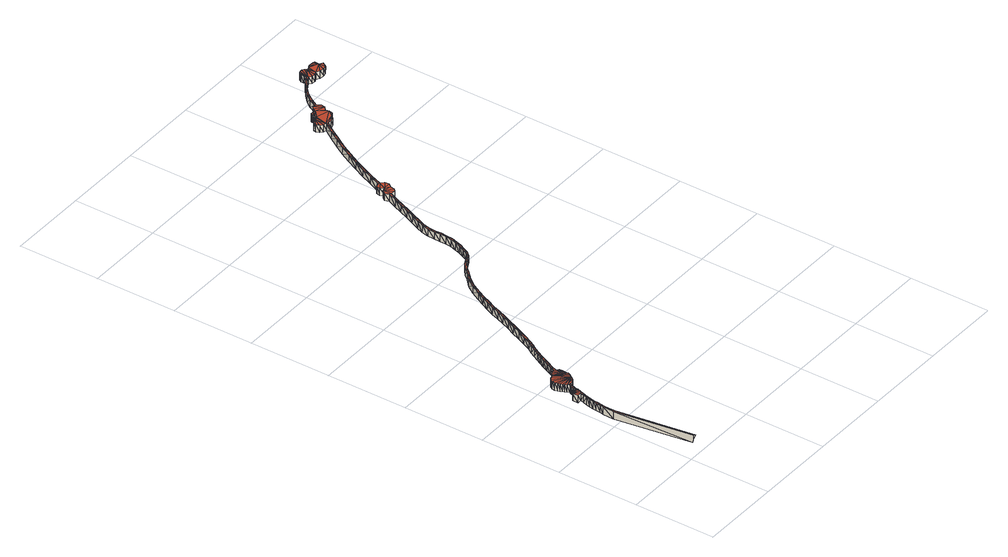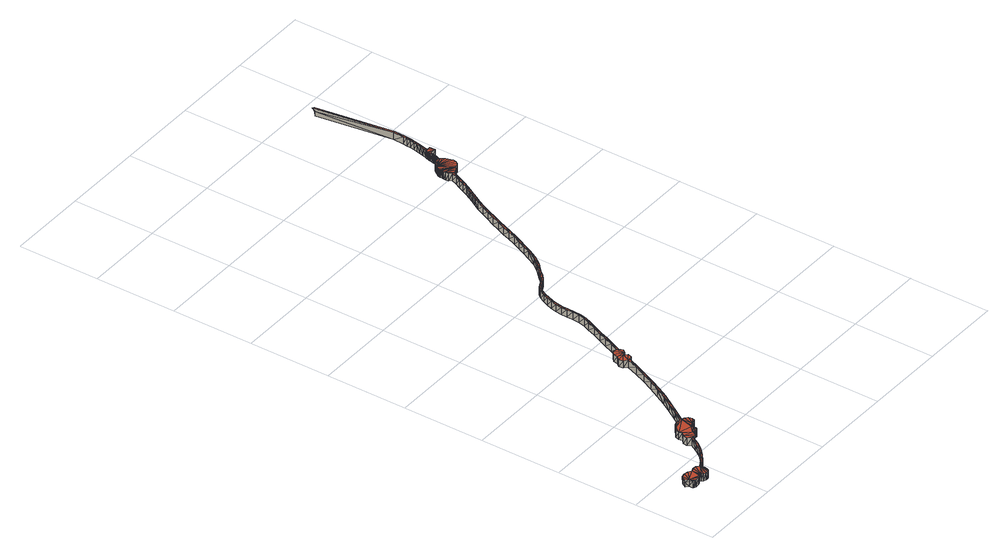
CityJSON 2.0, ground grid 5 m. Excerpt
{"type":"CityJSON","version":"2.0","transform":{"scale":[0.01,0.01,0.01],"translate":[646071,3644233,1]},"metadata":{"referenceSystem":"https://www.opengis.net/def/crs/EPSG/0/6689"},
"CityObjects":{
"otherconstruction1":{"type":"OtherConstruction","attributes":{"class":"08","function":"0801"},"geometry":[{"type":"MultiSurface","lod":"3","boundaries":[[[0,1,2]],[[1,3,2]],[[4,5,6]],[[7,8,4]],[[9,6,10]],[[11,12,10]],[[5,4,8]],[[13,14,7]],[[15,14,16]],[[17,18,16]],[[9,10,12]],[[19,12,20]],[[21,19,22]],[[23,21,24]],[[25,26,27]],[[28,29,25]],[[30,31,32]],[[32,23,30]],[[33,34,35]],[[36,37,35]],[[38,39,40]],[[41,39,42]],[[8,7,14]],[[15,16,18]],[[11,20,12]],[[22,24,21]],[[26,25,29]],[[43,44,28]],[[31,45,46]],[[24,30,23]],[[47,48,49]],[[50,48,51]],[[34,52,53]],[[33,35,37]],[[38,42,39]],[[54,41,55]],[[56,54,57]],[[57,58,56]],[[13,16,14]],[[20,22,19]],[[29,28,44]],[[59,60,43]],[[45,60,61]],[[46,32,31]],[[62,63,64]],[[47,51,48]],[[52,50,65]],[[53,35,34]],[[42,55,41]],[[66,56,58]],[[67,10,6]],[[68,69,17]],[[44,43,60]],[[61,46,45]],[[70,71,72]],[[73,72,74]],[[75,76,77]],[[64,49,48]],[[65,53,52]],[[58,78,66]],[[55,57,54]],[[18,17,69]],[[59,61,60]],[[74,69,73]],[[79,74,72]],[[80,81,82]],[[83,75,77]],[[84,85,86]],[[87,84,88]],[[51,65,50]],[[89,90,62]],[[78,90,91]],[[92,40,39]],[[93,27,26]],[[79,72,71]],[[94,82,81]],[[95,96,82]],[[27,97,98]],[[82,83,77]],[[99,100,101]],[[102,103,104]],[[105,106,104]],[[107,108,109]],[[110,111,107]],[[112,85,110]],[[86,88,84]],[[113,114,115]],[[63,62,90]],[[91,66,78]],[[68,73,69]],[[116,117,70]],[[118,119,120]],[[120,117,118]],[[80,82,96]],[[98,77,76]],[[121,122,101]],[[104,99,101]],[[102,104,106]],[[123,124,125]],[[108,107,111]],[[112,86,85]],[[126,127,87]],[[128,129,115]],[[130,113,115]],[[131,132,133]],[[134,135,131]],[[136,137,138]],[[139,136,140]],[[89,91,90]],[[119,37,141]],[[71,70,117]],[[116,118,117]],[[142,95,82]],[[77,98,97]],[[143,121,101]],[[144,145,101]],[[146,101,100]],[[101,105,104]],[[147,148,149]],[[150,151,152]],[[152,153,150]],[[154,125,155]],[[156,157,155]],[[111,110,85]],[[158,159,160]],[[161,160,87]],[[162,126,87]],[[128,115,114]],[[158,130,159]],[[140,163,164]],[[132,131,135]],[[165,166,134]],[[137,167,168]],[[138,140,136]],[[36,141,37]],[[141,120,119]],[[169,82,94]],[[170,82,77]],[[143,101,145]],[[153,104,103]],[[171,149,148]],[[172,173,147]],[[151,173,174]],[[103,150,153]],[[175,176,177]],[[88,178,87]],[[154,155,157]],[[125,109,123]],[[179,160,159]],[[161,87,127]],[[180,115,181]],[[115,159,130]],[[182,183,184]],[[185,186,164]],[[187,164,163]],[[135,134,166]],[[188,189,165]],[[167,189,190]],[[168,138,137]],[[67,6,5]],[[142,82,170]],[[144,101,146]],[[148,147,173]],[[174,152,151]],[[191,40,192]],[[193,175,177]],[[194,87,178]],[[123,109,108]],[[195,87,160]],[[196,115,129]],[[197,198,182]],[[199,184,183]],[[200,201,157]],[[185,164,187]],[[166,165,189]],[[190,168,167]],[[202,139,203]],[[27,93,97]],[[49,64,63]],[[82,101,122]],[[172,174,173]],[[204,191,192]],[[205,206,2]],[[207,208,205]],[[176,209,210]],[[211,193,177]],[[155,125,124]],[[159,115,180]],[[197,182,184]],[[212,157,201]],[[213,201,140]],[[214,164,186]],[[215,216,217]],[[188,190,189]],[[218,202,203]],[[219,203,200]],[[220,40,92]],[[221,149,171]],[[222,204,192]],[[192,215,222]],[[211,177,223]],[[206,205,208]],[[224,225,207]],[[209,226,227]],[[210,177,176]],[[195,160,179]],[[182,157,212]],[[213,140,164]],[[228,217,216]],[[228,133,217]],[[140,200,203]],[[101,82,169]],[[229,222,215]],[[230,211,223]],[[223,149,230]],[[208,207,225]],[[231,232,224]],[[226,232,233]],[[227,210,209]],[[162,87,194]],[[200,140,201]],[[234,215,217]],[[140,203,139]],[[220,192,40]],[[221,230,149]],[[225,224,232]],[[233,227,226]],[[157,182,198]],[[217,133,132]],[[235,223,177]],[[231,233,232]],[[229,215,234]],[[0,2,206]],[[236,97,93]],[[200,157,156]],[[115,237,181]],[[115,238,237]],[[239,240,241]],[[242,243,241]],[[244,245,246]],[[242,244,243]],[[247,248,249]],[[250,251,252]],[[253,254,255]],[[256,253,257]],[[258,259,247]],[[260,261,258]],[[262,240,260]],[[239,241,243]],[[263,264,265]],[[266,267,265]],[[245,267,268]],[[246,243,244]],[[249,252,251]],[[269,270,250]],[[254,271,272]],[[255,257,253]],[[259,258,261]],[[262,241,240]],[[263,265,267]],[[268,246,245]],[[273,274,275]],[[276,274,277]],[[278,279,280]],[[281,282,280]],[[251,250,270]],[[283,284,269]],[[271,284,285]],[[272,255,254]],[[261,260,240]],[[266,268,267]],[[286,287,288]],[[289,290,291]],[[275,292,289]],[[273,277,274]],[[278,280,282]],[[293,294,281]],[[295,296,297]],[[298,296,299]],[[300,301,302]],[[303,304,305]],[[303,306,304]],[[270,269,284]],[[285,272,271]],[[264,307,308]],[[308,265,264]],[[288,291,290]],[[292,275,274]],[[282,281,294]],[[297,309,293]],[[295,299,296]],[[299,310,298]],[[311,302,301]],[[312,313,314]],[[315,304,306]],[[316,307,317]],[[283,285,284]],[[248,247,259]],[[290,289,292]],[[318,319,286]],[[294,293,309]],[[320,298,310]],[[321,322,323]],[[324,325,323]],[[326,327,328]],[[329,302,311]],[[302,330,300]],[[331,332,314]],[[333,312,314]],[[305,317,307]],[[316,308,307]],[[287,286,319]],[[334,335,318]],[[310,335,320]],[[309,297,296]],[[336,337,338]],[[339,340,336]],[[321,323,325]],[[341,328,327]],[[314,342,328]],[[257,300,330]],[[331,314,313]],[[343,344,345]],[[346,347,348]],[[306,344,315]],[[252,249,248]],[[319,318,335]],[[349,280,279]],[[350,351,352]],[[337,336,340]],[[353,340,354]],[[355,353,356]],[[357,355,358]],[[325,324,359]],[[360,361,362]],[[363,364,365]],[[366,323,322]],[[367,326,328]],[[368,369,328]],[[370,328,342]],[[371,302,314]],[[372,314,332]],[[345,348,347]],[[317,305,304]],[[349,279,346]],[[334,320,335]],[[373,374,375]],[[376,377,373]],[[378,379,380]],[[381,378,382]],[[383,352,351]],[[384,385,352]],[[386,387,352]],[[388,389,390]],[[339,354,340]],[[356,358,355]],[[391,392,393]],[[394,395,396]],[[359,362,361]],[[397,398,360]],[[364,398,399]],[[400,363,365]],[[323,328,341]],[[368,328,370]],[[401,371,314]],[[328,333,314]],[[343,315,344]],[[291,288,287]],[[374,373,377]],[[402,403,376]],[[379,404,405]],[[380,382,378]],[[406,407,408]],[[352,409,410]],[[350,352,385]],[[411,386,352]],[[412,390,389]],[[413,414,390]],[[415,410,414]],[[354,356,353]],[[416,417,391]],[[357,393,392]],[[418,396,395]],[[419,277,420]],[[361,360,398]],[[399,365,364]],[[367,328,369]],[[401,314,372]],[[347,346,279]],[[377,376,403]],[[421,422,402]],[[404,422,423]],[[405,380,379]],[[424,406,408]],[[425,426,408]],[[427,428,429]],[[409,352,383]],[[410,411,352]],[[388,390,414]],[[413,415,414]],[[390,338,337]],[[416,391,393]],[[430,431,390]],[[432,396,418]],[[433,434,394]],[[435,436,437]],[[438,435,439]],[[440,420,277]],[[397,399,398]],[[314,302,329]],[[419,276,277]],[[441,256,330]],[[375,442,443]],[[403,402,422]],[[423,405,404]],[[424,408,426]],[[444,445,417]],[[446,429,447]],[[417,448,447]],[[449,352,387]],[[450,414,410]],[[451,391,417]],[[452,430,390]],[[395,394,434]],[[453,454,433]],[[436,455,456]],[[437,439,435]],[[457,396,458]],[[459,460,461]],[[462,420,440]],[[328,323,366]],[[257,330,256]],[[375,443,463]],[[464,443,442]],[[421,423,422]],[[465,466,381]],[[467,408,375]],[[463,445,375]],[[447,444,417]],[[446,447,448]],[[452,390,412]],[[338,390,431]],[[434,433,454]],[[468,469,453]],[[455,469,470]],[[456,437,436]],[[400,365,471]],[[472,458,396]],[[461,420,462]],[[348,345,344]],[[473,443,464]],[[442,375,374]],[[474,381,460]],[[467,375,445]],[[447,429,428]],[[393,357,358]],[[454,453,469]],[[470,456,455]],[[471,458,472]],[[362,359,324]],[[465,381,382]],[[459,474,460]],[[463,417,445]],[[463,451,417]],[[468,470,469]],[[420,461,460]],[[460,381,466]],[[450,410,409]],[[458,471,365]],[[375,408,407]],[[475,463,443]],[[472,396,432]],[[438,439,476]],[[439,477,476]],[[139,202,442]],[[464,442,202]],[[202,218,464]],[[473,464,218]],[[475,443,219]],[[203,219,443]],[[443,473,203]],[[218,203,473]],[[156,155,451]],[[391,451,155]],[[156,451,200]],[[463,200,451]],[[475,219,463]],[[200,463,219]],[[391,155,392]],[[124,392,155]],[[392,124,357]],[[123,357,124]],[[138,373,140]],[[375,140,373]],[[168,376,138]],[[373,138,376]],[[190,402,168]],[[376,168,402]],[[188,421,190]],[[402,190,421]],[[188,165,421]],[[423,421,165]],[[165,134,423]],[[405,423,134]],[[134,131,405]],[[380,405,131]],[[382,380,133]],[[131,133,380]],[[125,393,109]],[[358,109,393]],[[393,125,416]],[[154,416,125]],[[154,157,416]],[[417,416,157]],[[198,448,157]],[[417,157,448]],[[197,446,198]],[[448,198,446]],[[446,197,429]],[[184,429,197]],[[429,184,427]],[[199,427,184]],[[199,183,427]],[[428,427,183]],[[183,182,428]],[[447,428,182]],[[182,212,447]],[[444,447,212]],[[212,201,444]],[[445,444,201]],[[213,467,201]],[[445,201,467]],[[164,408,213]],[[467,213,408]],[[214,425,164]],[[408,164,425]],[[425,214,426]],[[186,426,214]],[[186,185,426]],[[424,426,185]],[[185,187,424]],[[406,424,187]],[[407,406,163]],[[187,163,406]],[[163,140,407]],[[375,407,140]],[[172,147,397]],[[399,397,147]],[[172,397,174]],[[360,174,397]],[[362,152,360]],[[174,360,152]],[[365,399,149]],[[147,149,399]],[[152,362,153]],[[324,153,362]],[[175,193,418]],[[432,418,193]],[[193,211,432]],[[472,432,211]],[[211,230,472]],[[471,472,230]],[[230,221,471]],[[400,471,221]],[[221,171,400]],[[363,400,171]],[[363,171,364]],[[148,364,171]],[[438,0,435]],[[206,435,0]],[[208,436,206]],[[435,206,436]],[[436,208,455]],[[225,455,208]],[[455,225,469]],[[232,469,225]],[[469,232,454]],[[226,454,232]],[[226,209,454]],[[434,454,209]],[[209,176,434]],[[395,434,176]],[[176,175,395]],[[418,395,175]],[[148,173,364]],[[398,364,173]],[[173,151,398]],[[361,398,151]],[[151,150,361]],[[359,361,150]],[[150,103,359]],[[325,359,103]],[[365,149,458]],[[223,458,149]],[[396,457,177]],[[235,177,457]],[[103,102,325]],[[321,325,102]],[[102,106,321]],[[322,321,106]],[[106,105,322]],[[366,322,105]],[[94,81,312]],[[313,312,81]],[[169,94,333]],[[312,333,94]],[[101,169,328]],[[333,328,169]],[[105,101,366]],[[328,366,101]],[[330,97,441]],[[236,441,97]],[[302,77,330]],[[97,330,77]],[[302,371,77]],[[170,77,371]],[[170,371,142]],[[401,142,371]],[[142,401,95]],[[372,95,401]],[[95,372,96]],[[332,96,372]],[[331,80,332]],[[96,332,80]],[[80,331,81]],[[313,81,331]],[[441,236,256]],[[93,256,236]],[[256,93,253]],[[26,253,93]],[[253,26,254]],[[29,254,26]],[[254,29,271]],[[44,271,29]],[[271,44,284]],[[60,284,44]],[[60,45,284]],[[270,284,45]],[[45,31,270]],[[251,270,31]],[[31,30,251]],[[249,251,30]],[[30,24,249]],[[247,249,24]],[[247,24,258]],[[22,258,24]],[[258,22,260]],[[20,260,22]],[[260,20,262]],[[11,262,20]],[[262,11,241]],[[10,241,11]],[[241,10,242]],[[67,242,10]],[[242,67,244]],[[5,244,67]],[[244,5,245]],[[8,245,5]],[[245,8,267]],[[14,267,8]],[[267,14,263]],[[15,263,14]],[[263,15,264]],[[18,264,15]],[[18,69,264]],[[307,264,69]],[[69,74,307]],[[305,307,74]],[[74,79,305]],[[303,305,79]],[[79,71,303]],[[306,303,71]],[[71,117,306]],[[344,306,117]],[[117,120,344]],[[348,344,120]],[[120,141,348]],[[346,348,141]],[[141,36,346]],[[349,346,36]],[[349,36,280]],[[35,280,36]],[[53,281,35]],[[280,35,281]],[[281,53,293]],[[65,293,53]],[[293,65,297]],[[51,297,65]],[[297,51,295]],[[47,295,51]],[[49,299,47]],[[295,47,299]],[[299,49,310]],[[63,310,49]],[[310,63,335]],[[90,335,63]],[[335,90,319]],[[78,319,90]],[[319,78,287]],[[58,287,78]],[[287,58,291]],[[57,291,58]],[[291,57,289]],[[55,289,57]],[[289,55,275]],[[42,275,55]],[[275,42,273]],[[38,273,42]],[[273,38,277]],[[40,277,38]],[[457,458,235]],[[223,235,458]],[[92,39,276]],[[274,276,39]],[[39,41,274]],[[292,274,41]],[[41,54,292]],[[290,292,54]],[[54,56,290]],[[288,290,56]],[[56,66,288]],[[286,288,66]],[[66,91,286]],[[318,286,91]],[[91,89,318]],[[334,318,89]],[[89,62,334]],[[320,334,62]],[[62,64,320]],[[298,320,64]],[[64,48,298]],[[296,298,48]],[[48,50,296]],[[309,296,50]],[[294,309,52]],[[50,52,309]],[[52,34,294]],[[282,294,34]],[[34,33,282]],[[278,282,33]],[[279,278,37]],[[33,37,278]],[[279,37,347]],[[119,347,37]],[[118,345,119]],[[347,119,345]],[[116,343,118]],[[345,118,343]],[[70,315,116]],[[343,116,315]],[[72,304,70]],[[315,70,304]],[[304,72,317]],[[73,317,72]],[[68,316,73]],[[317,73,316]],[[17,308,68]],[[316,68,308]],[[17,16,308]],[[265,308,16]],[[266,265,13]],[[16,13,265]],[[13,7,266]],[[268,266,7]],[[7,4,268]],[[246,268,4]],[[4,6,246]],[[243,246,6]],[[6,9,243]],[[239,243,9]],[[9,12,239]],[[240,239,12]],[[261,240,19]],[[12,19,240]],[[19,21,261]],[[259,261,21]],[[21,23,259]],[[248,259,23]],[[32,252,23]],[[248,23,252]],[[46,250,32]],[[252,32,250]],[[61,269,46]],[[250,46,269]],[[61,59,269]],[[283,269,59]],[[59,43,283]],[[285,283,43]],[[43,28,285]],[[272,285,28]],[[28,25,272]],[[255,272,25]],[[25,27,255]],[[257,255,27]],[[478,479,352]],[[352,449,478]],[[1,480,3]],[[481,3,480]],[[238,115,478]],[[115,479,478]],[[438,476,480]],[[480,0,438]],[[480,1,0]],[[381,217,378]],[[132,378,217]],[[378,132,379]],[[135,379,132]],[[379,135,404]],[[166,404,135]],[[404,166,422]],[[189,422,166]],[[403,422,167]],[[189,167,422]],[[377,403,137]],[[167,137,403]],[[137,136,377]],[[374,377,136]],[[442,374,139]],[[136,139,374]],[[123,108,357]],[[355,357,108]],[[353,355,111]],[[108,111,355]],[[111,85,353]],[[340,353,85]],[[337,340,84]],[[85,84,340]],[[84,87,337]],[[390,337,87]],[[228,465,133]],[[382,133,465]],[[228,216,465]],[[466,465,216]],[[216,215,466]],[[460,466,215]],[[192,420,215]],[[460,215,420]],[[220,419,192]],[[420,192,419]],[[276,419,92]],[[220,92,419]],[[478,387,237]],[[237,238,478]],[[478,449,387]],[[40,191,277]],[[440,277,191]],[[191,204,440]],[[462,440,204]],[[462,204,461]],[[222,461,204]],[[222,229,461]],[[459,461,229]],[[459,229,474]],[[234,474,229]],[[474,234,381]],[[217,381,234]],[[205,2,437]],[[439,437,2]],[[437,456,205]],[[207,205,456]],[[224,207,470]],[[456,470,207]],[[231,224,468]],[[470,468,224]],[[468,453,231]],[[233,231,453]],[[227,233,433]],[[453,433,233]],[[227,433,210]],[[394,210,433]],[[396,177,394]],[[210,394,177]],[[477,439,3]],[[3,481,477]],[[439,2,3]],[[481,480,476]],[[181,237,386]],[[237,387,386]],[[300,257,98]],[[27,98,257]],[[324,323,153]],[[104,153,323]],[[323,341,104]],[[99,104,341]],[[100,99,327]],[[341,327,99]],[[327,326,100]],[[146,100,326]],[[144,146,367]],[[326,367,146]],[[145,144,369]],[[367,369,144]],[[143,145,368]],[[369,368,145]],[[143,368,121]],[[370,121,368]],[[121,370,122]],[[342,122,370]],[[314,82,342]],[[122,342,82]],[[82,314,83]],[[329,83,314]],[[311,75,329]],[[83,329,75]],[[75,311,76]],[[301,76,311]],[[300,98,301]],[[76,301,98]],[[481,476,477]],[[160,414,158]],[[450,158,414]],[[409,130,450]],[[158,450,130]],[[130,409,113]],[[383,113,409]],[[351,114,383]],[[113,383,114]],[[114,351,128]],[[350,128,351]],[[128,350,129]],[[385,129,350]],[[384,196,385]],[[129,385,196]],[[196,384,115]],[[384,352,479]],[[115,384,479]],[[180,181,411]],[[386,411,181]],[[411,410,180]],[[159,180,410]],[[179,159,415]],[[410,415,159]],[[415,413,179]],[[195,179,413]],[[87,195,390]],[[413,390,195]],[[161,388,160]],[[414,160,388]],[[127,389,161]],[[388,161,389]],[[389,127,412]],[[126,412,127]],[[194,430,162]],[[452,162,430]],[[431,430,178]],[[194,178,430]],[[412,126,452]],[[162,452,126]],[[178,88,431]],[[338,431,88]],[[86,336,88]],[[338,88,336]],[[336,86,339]],[[112,339,86]],[[110,354,112]],[[339,112,354]],[[107,356,110]],[[354,110,356]],[[109,358,107]],[[356,107,358]]],"semantics":{"surfaces":[{"type":"GroundSurface"},{"type":"RoofSurface"},{"type":"WallSurface"}],"values":[0,0,0,0,0,0,0,0,0,0,0,0,0,0,0,0,0,0,0,0,0,0,0,0,0,0,0,0,0,0,0,0,0,0,0,0,0,0,0,0,0,0,0,0,0,0,0,0,0,0,0,0,0,0,0,0,0,0,0,0,0,0,0,0,0,0,0,0,0,0,0,0,0,0,0,0,0,0,0,0,0,0,0,0,0,0,0,0,0,0,0,0,0,0,0,0,0,0,0,0,0,0,0,0,0,0,0,0,0,0,0,0,0,0,0,0,0,0,0,0,0,0,0,0,0,0,0,0,0,0,0,0,0,0,0,0,0,0,0,0,0,0,0,0,0,0,0,0,0,0,0,0,0,0,0,0,0,0,0,0,0,0,0,0,0,0,0,0,0,0,0,0,0,0,0,0,0,0,0,0,0,0,0,0,0,0,0,0,0,0,0,0,0,0,0,0,0,0,0,0,0,0,0,0,0,0,0,0,0,0,0,0,0,0,0,0,0,0,0,0,0,0,0,0,0,0,0,0,0,0,0,0,0,0,0,0,0,1,1,1,1,1,1,1,1,1,1,1,1,1,1,1,1,1,1,1,1,1,1,1,1,1,1,1,1,1,1,1,1,1,1,1,1,1,1,1,1,1,1,1,1,1,1,1,1,1,1,1,1,1,1,1,1,1,1,1,1,1,1,1,1,1,1,1,1,1,1,1,1,1,1,1,1,1,1,1,1,1,1,1,1,1,1,1,1,1,1,1,1,1,1,1,1,1,1,1,1,1,1,1,1,1,1,1,1,1,1,1,1,1,1,1,1,1,1,1,1,1,1,1,1,1,1,1,1,1,1,1,1,1,1,1,1,1,1,1,1,1,1,1,1,1,1,1,1,1,1,1,1,1,1,1,1,1,1,1,1,1,1,1,1,1,1,1,1,1,1,1,1,1,1,1,1,1,1,1,1,1,1,1,1,1,1,1,1,1,1,1,1,1,1,1,1,1,1,1,1,1,1,1,1,1,1,1,1,1,1,1,1,1,1,1,1,1,1,1,1,1,1,1,1,1,1,1,1,1,1,1,1,1,1,1,1,1,2,2,2,2,2,2,2,2,2,2,2,2,2,2,2,2,2,2,2,2,2,2,2,2,2,2,2,2,2,2,2,2,2,2,2,2,2,2,2,2,2,2,2,2,2,2,2,2,2,2,2,2,2,2,2,2,2,2,2,2,2,2,2,2,2,2,2,2,2,2,2,2,2,2,2,2,2,2,2,2,2,2,2,2,2,2,2,2,2,2,2,2,2,2,2,2,2,2,2,2,2,2,2,2,2,2,2,2,2,2,2,2,2,2,2,2,2,2,2,2,2,2,2,2,2,2,2,2,2,2,2,2,2,2,2,2,2,2,2,2,2,2,2,2,2,2,2,2,2,2,2,2,2,2,2,2,2,2,2,2,2,2,2,2,2,2,2,2,2,2,2,2,2,2,2,2,2,2,2,2,2,2,2,2,2,2,2,2,2,2,2,2,2,2,2,2,2,2,2,2,2,2,2,2,2,2,2,2,2,2,2,2,2,2,2,2,2,2,2,2,2,2,2,2,2,2,2,2,2,2,2,2,2,2,2,2,2,2,2,2,2,2,2,2,2,2,2,2,2,2,2,2,2,2,2,2,2,2,2,2,2,2,2,2,2,2,2,2,2,2,2,2,2,2,2,2,2,2,2,2,2,2,2,2,2,2,2,2,2,2,2,2,2,2,2,2,2,2,2,2,2,2,2,2,2,2,2,2,2,2,2,2,2,2,2,2,2,2,2,2,2,2,2,2,2,2,2,2,2,2,2,2,2,2,2,2,2,2,2,2,2,2,2,2,2,2,2,2,2,2,2,2,2,2,2,2,2,2,2,2,2,2,2,2,2,2,2,2,2,2,2,2,2,2,2,2,2,2,2,2,2,2,2,2,2,2,2,2,2,2,2,2,2,2,2,2,2,2,2,2,2,2,2,2,2,2,2,2,2,2,2,2,2,2,2,2,2,2,2,2,2,2,2,2,2,2,2,2,2,2,2,2,2,2,2,2,2,2,2,2,2,2,2,2,2,2,2,2,2,2,2,2,2,2,2,2,2,2,2,2,2,2,2,2,2,2,2,2,2,2,2,2,2,2,2,2,2,2,2,2,2,2,2,2,2,2]}}]}
},
"vertices":[
[71,549,70],[140,90,70],[61,549,70],[131,83,70],[435,1567,70],[445,1564,70],[418,1520,70],[454,1615,70],[464,1611,70],[397,1471,70],[406,1467,70],[386,1418,70],[376,1422,70],[475,1661,70],[484,1657,70],[505,1703,70],[496,1707,70],[518,1753,70],[527,1748,70],[355,1373,70],[364,1369,70],[333,1324,70],[343,1320,70],[311,1276,70],[320,1271,70],[194,1052,70],[203,1048,70],[181,1019,70],[209,1085,70],[218,1081,70],[301,1240,70],[283,1209,70],[292,1245,70],[786,2043,70],[800,2076,70],[795,2039,70],[780,2009,70],[772,2015,70],[951,2590,70],[942,2593,70],[973,2642,70],[920,2541,70],[930,2537,70],[224,1118,70],[233,1114,70],[266,1178,70],[274,1214,70],[836,2182,70],[826,2183,70],[837,2221,70],[821,2146,70],[831,2145,70],[812,2111,70],[810,2073,70],[899,2489,70],[908,2485,70],[877,2436,70],[886,2432,70],[865,2380,70],[240,1150,70],[249,1146,70],[257,1182,70],[826,2258,70],[836,2257,70],[827,2221,70],[822,2108,70],[855,2384,70],[427,1516,70],[548,1810,70],[556,1804,70],[657,1935,70],[664,1928,70],[633,1906,70],[587,1861,70],[594,1855,70],[150,1011,70],[159,1016,70],[205,970,70],[849,2341,70],[640,1899,70],[204,942,70],[203,935,70],[136,995,70],[141,1003,70],[1526,3583,70],[1484,3552,70],[1520,3592,70],[1571,3609,70],[1566,3617,70],[829,2301,70],[839,2300,70],[839,2344,70],[964,2646,70],[190,1015,70],[199,929,70],[204,949,70],[204,946,70],[206,982,70],[170,1019,70],[110,897,70],[104,908,70],[186,910,70],[149,879,70],[134,875,70],[116,886,70],[178,898,70],[170,889,70],[1409,3478,70],[1417,3473,70],[1384,3432,70],[1440,3521,70],[1448,3515,70],[1478,3559,70],[1649,3660,70],[1658,3664,70],[1701,3631,70],[687,1960,70],[693,1951,70],[722,1977,70],[750,1991,70],[727,1968,70],[102,983,70],[117,993,70],[1392,3427,70],[1408,3406,70],[1366,3430,70],[1588,3673,70],[1602,3673,70],[1684,3664,70],[1692,3663,70],[1641,3655,70],[1034,2822,70],[1043,2818,70],[1006,2752,70],[1064,2892,70],[1073,2888,70],[1254,3220,70],[1214,3156,70],[1246,3225,70],[1297,3282,70],[1288,3288,70],[756,1983,70],[202,955,70],[92,968,70],[95,932,70],[89,949,70],[99,920,70],[107,830,70],[117,829,70],[106,819,70],[126,860,70],[122,850,70],[117,865,70],[122,875,70],[1352,3418,70],[1404,3380,70],[1383,3364,70],[1345,3402,70],[1632,3651,70],[1630,3601,70],[1624,3655,70],[1615,3666,70],[1576,3666,70],[1268,3291,70],[1283,3356,70],[1096,2961,70],[1105,2957,70],[1175,3091,70],[1205,3161,70],[190,918,70],[203,962,70],[116,818,70],[109,842,70],[119,840,70],[112,853,70],[105,780,70],[98,757,70],[95,783,70],[1565,3634,70],[1611,3592,70],[1652,3587,70],[1678,3583,70],[1304,3381,70],[1303,3391,70],[1316,3405,70],[1247,3326,70],[1251,3343,70],[1252,3306,70],[1130,3029,70],[1139,3024,70],[1166,3096,70],[999,2638,70],[970,2692,70],[107,788,70],[1568,3651,70],[1588,3595,70],[1700,3659,70],[1326,3405,70],[1336,3404,70],[1306,3400,70],[1390,3341,70],[1307,3363,70],[1320,3279,70],[1360,3304,70],[1019,2654,70],[64,614,70],[74,613,70],[66,638,70],[76,637,70],[92,733,70],[88,759,70],[109,795,70],[1305,3372,70],[1296,3356,70],[1265,3355,70],[994,2699,70],[976,2718,70],[1016,2748,70],[1344,3287,70],[1381,3316,70],[957,2671,70],[113,810,70],[1022,2680,70],[70,818,70],[69,663,70],[79,662,70],[87,710,70],[82,736,70],[982,2743,70],[1040,2702,70],[111,803,70],[72,687,70],[82,686,70],[77,712,70],[1037,2729,70],[71,782,70],[203,1001,70],[1700,3589,70],[1719,3618,70],[397,1471,117],[376,1422,117],[406,1467,117],[427,1516,117],[418,1520,117],[445,1564,117],[464,1611,117],[435,1567,117],[320,1271,117],[311,1276,117],[301,1240,117],[274,1214,117],[283,1209,117],[292,1245,117],[203,1048,117],[218,1081,117],[194,1052,117],[190,1015,117],[181,1019,117],[343,1320,117],[333,1324,117],[364,1369,117],[355,1373,117],[386,1418,117],[505,1703,117],[527,1748,117],[496,1707,117],[475,1661,117],[484,1657,117],[454,1615,117],[257,1182,117],[266,1178,117],[233,1114,117],[209,1085,117],[951,2590,117],[942,2593,117],[930,2537,117],[964,2646,117],[973,2642,117],[786,2043,117],[772,2015,117],[795,2039,117],[810,2073,117],[800,2076,117],[240,1150,117],[249,1146,117],[224,1118,117],[855,2384,117],[865,2380,117],[877,2436,117],[908,2485,117],[899,2489,117],[886,2432,117],[920,2541,117],[822,2108,117],[812,2111,117],[836,2182,117],[826,2183,117],[831,2145,117],[827,2221,117],[837,2221,117],[170,1019,117],[159,1016,117],[205,970,117],[640,1899,117],[633,1906,117],[594,1855,117],[664,1928,117],[556,1804,117],[518,1753,117],[821,2146,117],[836,2257,117],[150,1011,117],[199,929,117],[203,935,117],[136,995,117],[657,1935,117],[548,1810,117],[587,1861,117],[839,2344,117],[849,2341,117],[826,2258,117],[149,879,117],[170,889,117],[116,886,117],[122,875,117],[134,875,117],[99,920,117],[104,908,117],[186,910,117],[141,1003,117],[206,982,117],[204,942,117],[204,946,117],[190,918,117],[829,2301,117],[839,2300,117],[1520,3592,117],[1526,3583,117],[1566,3617,117],[1478,3559,117],[1484,3552,117],[110,897,117],[117,993,117],[687,1960,117],[693,1951,117],[722,1977,117],[756,1983,117],[750,1991,117],[727,1968,117],[780,2009,117],[1684,3664,117],[1658,3664,117],[1701,3631,117],[1448,3515,117],[1440,3521,117],[1417,3473,117],[1409,3478,117],[1392,3427,117],[1384,3432,117],[126,860,117],[112,853,117],[122,850,117],[117,865,117],[116,818,117],[117,829,117],[106,819,117],[178,898,117],[95,932,117],[92,968,117],[89,949,117],[102,983,117],[203,962,117],[204,949,117],[1246,3225,117],[1254,3220,117],[1288,3288,117],[1205,3161,117],[1214,3156,117],[1043,2818,117],[1073,2888,117],[1034,2822,117],[1016,2748,117],[1006,2752,117],[1649,3660,117],[1700,3659,117],[1692,3663,117],[1678,3583,117],[1702,3589,117],[1615,3666,117],[1602,3673,117],[1571,3609,117],[1404,3380,117],[1408,3406,117],[1366,3430,117],[88,759,117],[98,757,117],[95,783,117],[109,842,117],[119,840,117],[107,830,117],[113,810,117],[202,955,117],[1166,3096,117],[1175,3091,117],[1105,2957,117],[1064,2892,117],[1252,3306,117],[1268,3291,117],[1283,3356,117],[1641,3655,117],[1630,3601,117],[1652,3587,117],[1588,3673,117],[1588,3595,117],[1624,3655,117],[1611,3592,117],[1352,3418,117],[1345,3402,117],[105,780,117],[957,2671,117],[970,2692,117],[1130,3029,117],[1139,3024,117],[1096,2961,117],[1247,3326,117],[1265,3355,117],[1251,3343,117],[1306,3400,117],[1303,3391,117],[1316,3405,117],[1568,3651,117],[1565,3634,117],[107,788,117],[82,736,117],[92,733,117],[74,613,117],[76,637,117],[64,614,117],[71,549,117],[61,549,117],[999,2638,117],[203,1001,117],[1297,3282,117],[1360,3304,117],[1305,3372,117],[1307,3363,117],[1326,3405,117],[1304,3381,117],[1336,3404,117],[1720,3617,117],[1632,3651,117],[1383,3364,117],[1576,3666,117],[77,712,117],[87,710,117],[79,662,117],[66,638,117],[71,782,117],[70,818,117],[1040,2702,117],[994,2699,117],[1022,2680,117],[1019,2654,117],[1390,3341,117],[1320,3279,117],[982,2743,117],[976,2718,117],[1296,3356,117],[72,687,117],[82,686,117],[69,663,117],[111,803,117],[109,795,117],[1344,3287,117],[1037,2729,117],[1381,3316,117],[142,71,117],[132,76,117],[1720,3617,102],[1701,3631,102],[140,90,101],[132,76,100]
]}
